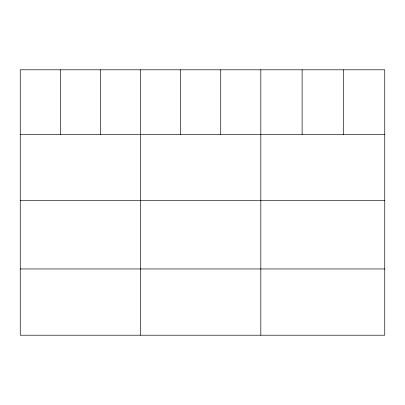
<?xml version="1.0" encoding="UTF-8"?>
<svg xmlns="http://www.w3.org/2000/svg" width="405" height="405" viewBox="0 0 405 405"><rect width="100%" height="100%" fill="white"/><g stroke="black" fill="none" stroke-linecap="round" stroke-linejoin="round"><path stroke-width="0.61" d="M384.75 134.46L384.75 335.208L20.25 335.208L20.25 69.792L384.75 69.792L384.75 134.46L20.25 134.46M20.25 200.708L384.75 200.708M20.25 268.96L384.75 268.96M343.44 69.792L343.44 134.46M302.13 69.792L302.13 134.46M260.82 69.792L260.82 335.208M220.725 69.792L220.725 134.46M180.63 69.792L180.63 134.46M140.535 69.792L140.535 335.208M100.44 69.792L100.44 134.46M60.345 69.792L60.345 134.46"/></g></svg>
